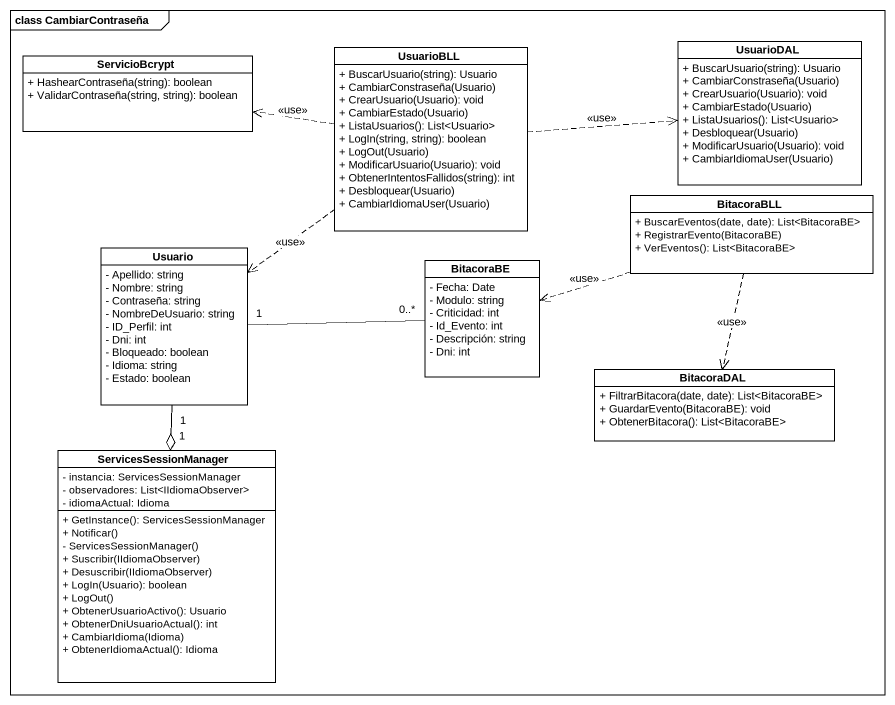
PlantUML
@startuml
mainframe class CambiarContraseña
hide circle
hide empty members
skinparam classAttributeIconSize 0
class ServicioBcrypt {
  + HashearContraseña(string): boolean
  + ValidarContraseña(string, string): boolean
}
class UsuarioBLL {
  + BuscarUsuario(string): Usuario
  + CambiarConstraseña(Usuario)
  + CrearUsuario(Usuario): void
  + CambiarEstado(Usuario)
  + ListaUsuarios(): List<Usuario>
  + LogIn(string, string): boolean
  + LogOut(Usuario)
  + ModificarUsuario(Usuario): void
  + ObtenerIntentosFallidos(string): int
  + Desbloquear(Usuario)
  + CambiarIdiomaUser(Usuario)
}
class UsuarioDAL {
  + BuscarUsuario(string): Usuario
  + CambiarConstraseña(Usuario)
  + CrearUsuario(Usuario): void
  + CambiarEstado(Usuario)
  + ListaUsuarios(): List<Usuario>
  + Desbloquear(Usuario)
  + ModificarUsuario(Usuario): void
  + CambiarIdiomaUser(Usuario)
}
class BitacoraBLL {
  + BuscarEventos(date, date): List<BitacoraBE>
  + RegistrarEvento(BitacoraBE)
  + VerEventos(): List<BitacoraBE>
}
class Usuario {
  - Apellido: string
  - Nombre: string
  - Contraseña: string
  - NombreDeUsuario: string
  - ID_Perfil: int
  - Dni: int
  - Bloqueado: boolean
  - Idioma: string
  - Estado: boolean
}
class BitacoraBE {
  - Fecha: Date
  - Modulo: string
  - Criticidad: int
  - Id_Evento: int
  - Descripción: string
  - Dni: int
}
class BitacoraDAL {
  + FiltrarBitacora(date, date): List<BitacoraBE>
  + GuardarEvento(BitacoraBE): void
  + ObtenerBitacora(): List<BitacoraBE>
}
class ServicesSessionManager {
  - instancia: ServicesSessionManager
  - observadores: List<IIdiomaObserver>
  - idiomaActual: Idioma
  + GetInstance(): ServicesSessionManager
  + Notificar()
  - ServicesSessionManager()
  + Suscribir(IIdiomaObserver)
  + Desuscribir(IIdiomaObserver)
  + LogIn(Usuario): boolean
  + LogOut()
  + ObtenerUsuarioActivo(): Usuario
  + ObtenerDniUsuarioActual(): int
  + CambiarIdioma(Idioma)
  + ObtenerIdiomaActual(): Idioma
}
UsuarioBLL .left.> ServicioBcrypt : <<use>>
UsuarioBLL .right.> UsuarioDAL : <<use>>
UsuarioBLL ..> Usuario : <<use>>
BitacoraBLL .left.> BitacoraBE : <<use>>
BitacoraBLL ..> BitacoraDAL : <<use>>
Usuario "1" -right- "0..*" BitacoraBE
Usuario "1" --o "1" ServicesSessionManager
@enduml
